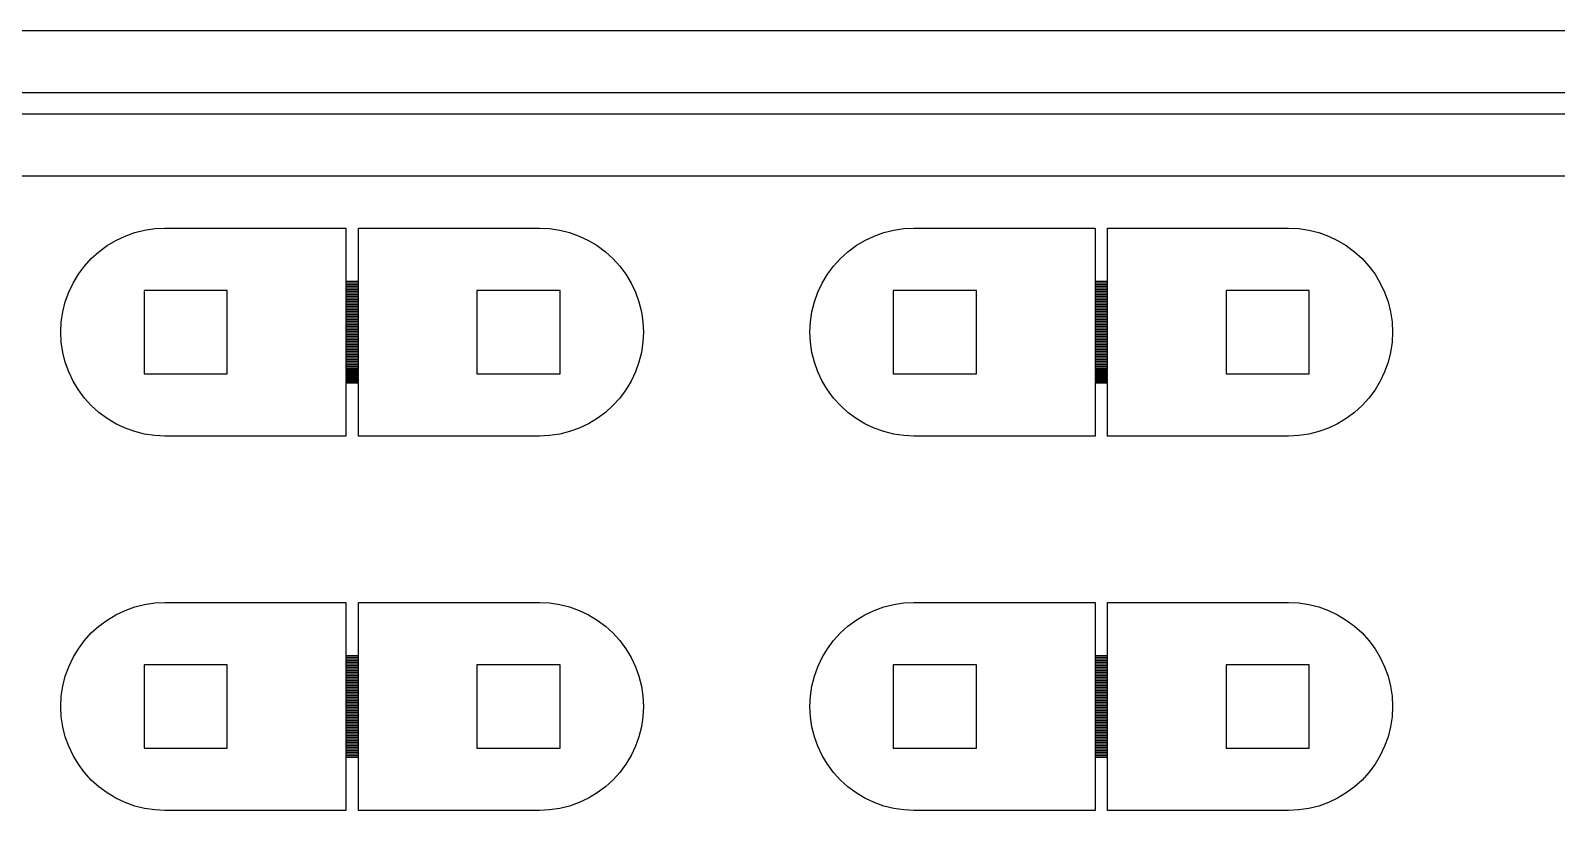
# Model space of a CAD drawing. Extents: x -17 to 130, y -40 to 112.
# Drawn here: x 19.27 to 55.94, y 56 to 74.75 of the extents above; entities that cross this region are included whole.
import ezdxf

# ---------------------------------------------------------------- set-up
doc = ezdxf.new("R2010")
doc.units = 0

msp = doc.modelspace()

# ---------------------------------------------------------------- linework, layer by layer
for p, q in [((-2.75, 74.75), (110.75, 74.75)), ((109.25, 73.25), (-1.25, 73.25)), ((-0.75, 72.75), (108.75, 72.75)), ((107.25, 71.25), (0.75, 71.25)), ((21.1111, 69.5787), (21.3215, 69.7048)), ((21.3215, 69.7048), (21.5433, 69.8097)), ((21.5433, 69.8097), (21.7743, 69.8923)), ((21.7743, 69.8923), (22.0123, 69.952)), ((22.0123, 69.952), (22.255, 69.988)), ((22.255, 69.988), (22.5, 70)), ((22.5, 70), (26.85, 70)), ((26.85, 70), (26.85, 68.725)), ((27.15, 68.725), (27.15, 70)), ((27.15, 70), (31.5, 70)), ((31.5, 70), (31.745, 69.988)), ((31.745, 69.988), (31.9877, 69.952)), ((31.9877, 69.952), (32.2257, 69.8923)), ((32.2257, 69.8923), (32.4567, 69.8097)), ((32.4567, 69.8097), (32.6785, 69.7048)), ((32.6785, 69.7048), (32.8889, 69.5787)), ((39.1111, 69.5787), (39.3215, 69.7048)), ((39.3215, 69.7048), (39.5433, 69.8097)), ((39.5433, 69.8097), (39.7743, 69.8923)), ((39.7743, 69.8923), (40.0123, 69.952)), ((40.0123, 69.952), (40.255, 69.988)), ((40.255, 69.988), (40.5, 70)), ((40.5, 70), (44.85, 70)), ((44.85, 70), (44.85, 68.725)), ((45.15, 68.725), (45.15, 70)), ((45.15, 70), (49.5, 70)), ((49.5, 70), (49.745, 69.988)), ((49.745, 69.988), (49.9877, 69.952)), ((49.9877, 69.952), (50.2257, 69.8923)), ((50.2257, 69.8923), (50.4567, 69.8097)), ((50.4567, 69.8097), (50.6785, 69.7048)), ((50.6785, 69.7048), (50.8889, 69.5787)), ((20.7322, 69.2678), (20.914, 69.4325)), ((20.914, 69.4325), (21.1111, 69.5787)), ((32.8889, 69.5787), (33.086, 69.4325)), ((33.086, 69.4325), (33.2678, 69.2678)), ((38.7322, 69.2678), (38.914, 69.4325)), ((38.914, 69.4325), (39.1111, 69.5787)), ((50.8889, 69.5787), (51.086, 69.4325)), ((51.086, 69.4325), (51.2678, 69.2678)), ((20.4213, 68.8889), (20.5675, 69.086)), ((20.5675, 69.086), (20.7322, 69.2678)), ((33.2678, 69.2678), (33.4325, 69.086)), ((33.4325, 69.086), (33.5787, 68.8889)), ((38.4213, 68.8889), (38.5675, 69.086)), ((38.5675, 69.086), (38.7322, 69.2678)), ((51.2678, 69.2678), (51.4325, 69.086)), ((51.4325, 69.086), (51.5787, 68.8889)), ((20.1903, 68.4567), (20.2952, 68.6785)), ((20.2952, 68.6785), (20.4213, 68.8889)), ((26.85, 68.725), (27.15, 68.725)), ((27.15, 68.715), (26.85, 68.715)), ((26.85, 68.715), (26.85, 68.685)), ((26.85, 68.685), (27.15, 68.685)), ((27.15, 68.675), (26.85, 68.675)), ((26.85, 68.675), (26.85, 68.645)), ((26.85, 68.645), (27.15, 68.645)), ((27.15, 68.635), (26.85, 68.635)), ((26.85, 68.635), (26.85, 68.605)), ((26.85, 68.605), (27.15, 68.605)), ((27.15, 68.595), (26.85, 68.595)), ((26.85, 68.595), (26.85, 68.565)), ((27.15, 68.685), (27.15, 68.715)), ((27.15, 68.645), (27.15, 68.675)), ((27.15, 68.605), (27.15, 68.635)), ((27.15, 68.565), (27.15, 68.595)), ((33.5787, 68.8889), (33.7048, 68.6785)), ((33.7048, 68.6785), (33.8097, 68.4567)), ((38.1903, 68.4567), (38.2952, 68.6785)), ((38.2952, 68.6785), (38.4213, 68.8889)), ((44.85, 68.725), (45.15, 68.725)), ((45.15, 68.715), (44.85, 68.715)), ((44.85, 68.715), (44.85, 68.685)), ((44.85, 68.685), (45.15, 68.685)), ((45.15, 68.675), (44.85, 68.675)), ((44.85, 68.675), (44.85, 68.645)), ((44.85, 68.645), (45.15, 68.645)), ((45.15, 68.635), (44.85, 68.635)), ((44.85, 68.635), (44.85, 68.605)), ((44.85, 68.605), (45.15, 68.605)), ((45.15, 68.595), (44.85, 68.595)), ((44.85, 68.595), (44.85, 68.565)), ((45.15, 68.685), (45.15, 68.715)), ((45.15, 68.645), (45.15, 68.675)), ((45.15, 68.605), (45.15, 68.635)), ((45.15, 68.565), (45.15, 68.595)), ((51.5787, 68.8889), (51.7048, 68.6785)), ((51.7048, 68.6785), (51.8097, 68.4567)), ((20.048, 67.9877), (20.1077, 68.2257)), ((20.1077, 68.2257), (20.1903, 68.4567)), ((24, 68.5), (22, 68.5)), ((22, 68.5), (22, 66.5)), ((24, 66.5), (24, 68.5)), ((26.85, 68.565), (27.15, 68.565)), ((27.15, 68.555), (26.85, 68.555)), ((26.85, 68.555), (26.85, 68.525)), ((26.85, 68.525), (27.15, 68.525)), ((27.15, 68.515), (26.85, 68.515)), ((26.85, 68.515), (26.85, 68.485)), ((26.85, 68.485), (27.15, 68.485)), ((27.15, 68.475), (26.85, 68.475)), ((26.85, 68.475), (26.85, 68.445)), ((26.85, 68.445), (27.15, 68.445)), ((27.15, 68.435), (26.85, 68.435)), ((26.85, 68.435), (26.85, 68.405)), ((26.85, 68.405), (27.15, 68.405)), ((27.15, 68.395), (26.85, 68.395)), ((26.85, 68.395), (26.85, 68.365)), ((26.85, 68.365), (27.15, 68.365)), ((27.15, 68.355), (26.85, 68.355)), ((26.85, 68.355), (26.85, 68.325)), ((26.85, 68.325), (27.15, 68.325)), ((27.15, 68.315), (26.85, 68.315)), ((26.85, 68.315), (26.85, 68.285)), ((26.85, 68.285), (27.15, 68.285)), ((27.15, 68.275), (26.85, 68.275)), ((26.85, 68.275), (26.85, 68.245)), ((26.85, 68.245), (27.15, 68.245)), ((27.15, 68.235), (26.85, 68.235)), ((26.85, 68.235), (26.85, 68.205)), ((26.85, 68.205), (27.15, 68.205)), ((27.15, 68.525), (27.15, 68.555)), ((27.15, 68.485), (27.15, 68.515)), ((27.15, 68.445), (27.15, 68.475)), ((27.15, 68.405), (27.15, 68.435)), ((27.15, 68.365), (27.15, 68.395)), ((27.15, 68.325), (27.15, 68.355)), ((27.15, 68.285), (27.15, 68.315)), ((27.15, 68.245), (27.15, 68.275)), ((27.15, 68.205), (27.15, 68.235)), ((32, 68.5), (30, 68.5)), ((30, 68.5), (30, 66.5)), ((32, 66.5), (32, 68.5)), ((33.8097, 68.4567), (33.8923, 68.2257)), ((33.8923, 68.2257), (33.952, 67.9877)), ((38.048, 67.9877), (38.1077, 68.2257)), ((38.1077, 68.2257), (38.1903, 68.4567)), ((42, 68.5), (40, 68.5)), ((40, 68.5), (40, 66.5)), ((42, 66.5), (42, 68.5)), ((44.85, 68.565), (45.15, 68.565)), ((45.15, 68.555), (44.85, 68.555)), ((44.85, 68.555), (44.85, 68.525)), ((44.85, 68.525), (45.15, 68.525)), ((45.15, 68.515), (44.85, 68.515)), ((44.85, 68.515), (44.85, 68.485)), ((44.85, 68.485), (45.15, 68.485)), ((45.15, 68.475), (44.85, 68.475)), ((44.85, 68.475), (44.85, 68.445)), ((44.85, 68.445), (45.15, 68.445)), ((45.15, 68.435), (44.85, 68.435)), ((44.85, 68.435), (44.85, 68.405)), ((44.85, 68.405), (45.15, 68.405)), ((45.15, 68.395), (44.85, 68.395)), ((44.85, 68.395), (44.85, 68.365)), ((44.85, 68.365), (45.15, 68.365)), ((45.15, 68.355), (44.85, 68.355)), ((44.85, 68.355), (44.85, 68.325)), ((44.85, 68.325), (45.15, 68.325)), ((45.15, 68.315), (44.85, 68.315)), ((44.85, 68.315), (44.85, 68.285)), ((44.85, 68.285), (45.15, 68.285)), ((45.15, 68.275), (44.85, 68.275)), ((44.85, 68.275), (44.85, 68.245)), ((44.85, 68.245), (45.15, 68.245)), ((45.15, 68.235), (44.85, 68.235)), ((44.85, 68.235), (44.85, 68.205)), ((44.85, 68.205), (45.15, 68.205)), ((45.15, 68.525), (45.15, 68.555)), ((45.15, 68.485), (45.15, 68.515)), ((45.15, 68.445), (45.15, 68.475)), ((45.15, 68.405), (45.15, 68.435)), ((45.15, 68.365), (45.15, 68.395)), ((45.15, 68.325), (45.15, 68.355)), ((45.15, 68.285), (45.15, 68.315)), ((45.15, 68.245), (45.15, 68.275)), ((45.15, 68.205), (45.15, 68.235)), ((50, 68.5), (48, 68.5)), ((48, 68.5), (48, 66.5)), ((50, 66.5), (50, 68.5)), ((51.8097, 68.4567), (51.8923, 68.2257)), ((51.8923, 68.2257), (51.952, 67.9877)), ((20.012, 67.745), (20.048, 67.9877)), ((27.15, 68.195), (26.85, 68.195)), ((26.85, 68.195), (26.85, 68.165)), ((26.85, 68.165), (27.15, 68.165)), ((27.15, 68.155), (26.85, 68.155)), ((26.85, 68.155), (26.85, 68.125)), ((26.85, 68.125), (27.15, 68.125)), ((27.15, 68.115), (26.85, 68.115)), ((26.85, 68.115), (26.85, 68.085)), ((26.85, 68.085), (27.15, 68.085)), ((27.15, 68.075), (26.85, 68.075)), ((26.85, 68.075), (26.85, 68.045)), ((26.85, 68.045), (27.15, 68.045)), ((27.15, 68.035), (26.85, 68.035)), ((26.85, 68.035), (26.85, 68.005)), ((26.85, 68.005), (27.15, 68.005)), ((27.15, 67.995), (26.85, 67.995)), ((26.85, 67.995), (26.85, 67.965)), ((26.85, 67.965), (27.15, 67.965)), ((27.15, 67.955), (26.85, 67.955)), ((26.85, 67.955), (26.85, 67.925)), ((26.85, 67.925), (27.15, 67.925)), ((27.15, 67.915), (26.85, 67.915)), ((26.85, 67.915), (26.85, 67.885)), ((26.85, 67.885), (27.15, 67.885)), ((27.15, 67.875), (26.85, 67.875)), ((26.85, 67.875), (26.85, 67.845)), ((26.85, 67.845), (27.15, 67.845)), ((27.15, 67.835), (26.85, 67.835)), ((26.85, 67.835), (26.85, 67.805)), ((27.15, 68.165), (27.15, 68.195)), ((27.15, 68.125), (27.15, 68.155)), ((27.15, 68.085), (27.15, 68.115)), ((27.15, 68.045), (27.15, 68.075)), ((27.15, 68.005), (27.15, 68.035)), ((27.15, 67.965), (27.15, 67.995)), ((27.15, 67.925), (27.15, 67.955)), ((27.15, 67.885), (27.15, 67.915)), ((27.15, 67.845), (27.15, 67.875)), ((27.15, 67.805), (27.15, 67.835)), ((33.952, 67.9877), (33.988, 67.745)), ((38.012, 67.745), (38.048, 67.9877)), ((45.15, 68.195), (44.85, 68.195)), ((44.85, 68.195), (44.85, 68.165)), ((44.85, 68.165), (45.15, 68.165)), ((45.15, 68.155), (44.85, 68.155)), ((44.85, 68.155), (44.85, 68.125)), ((44.85, 68.125), (45.15, 68.125)), ((45.15, 68.115), (44.85, 68.115)), ((44.85, 68.115), (44.85, 68.085)), ((44.85, 68.085), (45.15, 68.085)), ((45.15, 68.075), (44.85, 68.075)), ((44.85, 68.075), (44.85, 68.045)), ((44.85, 68.045), (45.15, 68.045)), ((45.15, 68.035), (44.85, 68.035)), ((44.85, 68.035), (44.85, 68.005)), ((44.85, 68.005), (45.15, 68.005)), ((45.15, 67.995), (44.85, 67.995)), ((44.85, 67.995), (44.85, 67.965)), ((44.85, 67.965), (45.15, 67.965)), ((45.15, 67.955), (44.85, 67.955)), ((44.85, 67.955), (44.85, 67.925)), ((44.85, 67.925), (45.15, 67.925)), ((45.15, 67.915), (44.85, 67.915)), ((44.85, 67.915), (44.85, 67.885)), ((44.85, 67.885), (45.15, 67.885)), ((45.15, 67.875), (44.85, 67.875)), ((44.85, 67.875), (44.85, 67.845)), ((44.85, 67.845), (45.15, 67.845)), ((45.15, 67.835), (44.85, 67.835)), ((44.85, 67.835), (44.85, 67.805)), ((45.15, 68.165), (45.15, 68.195)), ((45.15, 68.125), (45.15, 68.155)), ((45.15, 68.085), (45.15, 68.115)), ((45.15, 68.045), (45.15, 68.075)), ((45.15, 68.005), (45.15, 68.035)), ((45.15, 67.965), (45.15, 67.995)), ((45.15, 67.925), (45.15, 67.955)), ((45.15, 67.885), (45.15, 67.915)), ((45.15, 67.845), (45.15, 67.875)), ((45.15, 67.805), (45.15, 67.835)), ((51.952, 67.9877), (51.988, 67.745)), ((20, 67.5), (20.012, 67.745)), ((20.012, 67.255), (20, 67.5)), ((26.85, 67.805), (27.15, 67.805)), ((27.15, 67.795), (26.85, 67.795)), ((26.85, 67.795), (26.85, 67.765)), ((26.85, 67.765), (27.15, 67.765)), ((27.15, 67.755), (26.85, 67.755)), ((26.85, 67.755), (26.85, 67.725)), ((26.85, 67.725), (27.15, 67.725)), ((27.15, 67.715), (26.85, 67.715)), ((26.85, 67.715), (26.85, 67.685)), ((26.85, 67.685), (27.15, 67.685)), ((27.15, 67.675), (26.85, 67.675)), ((26.85, 67.675), (26.85, 67.645)), ((26.85, 67.645), (27.15, 67.645)), ((27.15, 67.635), (26.85, 67.635)), ((26.85, 67.635), (26.85, 67.605)), ((26.85, 67.605), (27.15, 67.605)), ((27.15, 67.595), (26.85, 67.595)), ((26.85, 67.595), (26.85, 67.565)), ((26.85, 67.565), (27.15, 67.565)), ((27.15, 67.555), (26.85, 67.555)), ((26.85, 67.555), (26.85, 67.525)), ((26.85, 67.525), (27.15, 67.525)), ((27.15, 67.515), (26.85, 67.515)), ((26.85, 67.515), (26.85, 67.485)), ((26.85, 67.485), (27.15, 67.485)), ((27.15, 67.475), (26.85, 67.475)), ((26.85, 67.475), (26.85, 67.445)), ((27.15, 67.765), (27.15, 67.795)), ((27.15, 67.725), (27.15, 67.755)), ((27.15, 67.685), (27.15, 67.715)), ((27.15, 67.645), (27.15, 67.675)), ((27.15, 67.605), (27.15, 67.635)), ((27.15, 67.565), (27.15, 67.595)), ((27.15, 67.525), (27.15, 67.555)), ((27.15, 67.485), (27.15, 67.515)), ((27.15, 67.445), (27.15, 67.475)), ((33.988, 67.745), (34, 67.5)), ((34, 67.5), (33.988, 67.255)), ((38, 67.5), (38.012, 67.745)), ((38.012, 67.255), (38, 67.5)), ((44.85, 67.805), (45.15, 67.805)), ((45.15, 67.795), (44.85, 67.795)), ((44.85, 67.795), (44.85, 67.765)), ((44.85, 67.765), (45.15, 67.765)), ((45.15, 67.755), (44.85, 67.755)), ((44.85, 67.755), (44.85, 67.725)), ((44.85, 67.725), (45.15, 67.725)), ((45.15, 67.715), (44.85, 67.715)), ((44.85, 67.715), (44.85, 67.685)), ((44.85, 67.685), (45.15, 67.685)), ((45.15, 67.675), (44.85, 67.675)), ((44.85, 67.675), (44.85, 67.645)), ((44.85, 67.645), (45.15, 67.645)), ((45.15, 67.635), (44.85, 67.635)), ((44.85, 67.635), (44.85, 67.605)), ((44.85, 67.605), (45.15, 67.605)), ((45.15, 67.595), (44.85, 67.595)), ((44.85, 67.595), (44.85, 67.565)), ((44.85, 67.565), (45.15, 67.565)), ((45.15, 67.555), (44.85, 67.555)), ((44.85, 67.555), (44.85, 67.525)), ((44.85, 67.525), (45.15, 67.525)), ((45.15, 67.515), (44.85, 67.515)), ((44.85, 67.515), (44.85, 67.485)), ((44.85, 67.485), (45.15, 67.485)), ((45.15, 67.475), (44.85, 67.475)), ((44.85, 67.475), (44.85, 67.445)), ((45.15, 67.765), (45.15, 67.795)), ((45.15, 67.725), (45.15, 67.755)), ((45.15, 67.685), (45.15, 67.715)), ((45.15, 67.645), (45.15, 67.675)), ((45.15, 67.605), (45.15, 67.635)), ((45.15, 67.565), (45.15, 67.595)), ((45.15, 67.525), (45.15, 67.555)), ((45.15, 67.485), (45.15, 67.515)), ((45.15, 67.445), (45.15, 67.475)), ((51.988, 67.745), (52, 67.5)), ((52, 67.5), (51.988, 67.255)), ((20.048, 67.0123), (20.012, 67.255)), ((26.85, 67.445), (27.15, 67.445)), ((27.15, 67.435), (26.85, 67.435)), ((26.85, 67.435), (26.85, 67.405)), ((26.85, 67.405), (27.15, 67.405)), ((27.15, 67.395), (26.85, 67.395)), ((26.85, 67.395), (26.85, 67.365)), ((26.85, 67.365), (27.15, 67.365)), ((27.15, 67.355), (26.85, 67.355)), ((26.85, 67.355), (26.85, 67.325)), ((26.85, 67.325), (27.15, 67.325)), ((27.15, 67.315), (26.85, 67.315)), ((26.85, 67.315), (26.85, 67.285)), ((26.85, 67.285), (27.15, 67.285)), ((27.15, 67.275), (26.85, 67.275)), ((26.85, 67.275), (26.85, 67.245)), ((26.85, 67.245), (27.15, 67.245)), ((27.15, 67.235), (26.85, 67.235)), ((26.85, 67.235), (26.85, 67.205)), ((26.85, 67.205), (27.15, 67.205)), ((27.15, 67.195), (26.85, 67.195)), ((26.85, 67.195), (26.85, 67.165)), ((26.85, 67.165), (27.15, 67.165)), ((27.15, 67.155), (26.85, 67.155)), ((26.85, 67.155), (26.85, 67.125)), ((26.85, 67.125), (27.15, 67.125)), ((27.15, 67.115), (26.85, 67.115)), ((26.85, 67.115), (26.85, 67.085)), ((27.15, 67.405), (27.15, 67.435)), ((27.15, 67.365), (27.15, 67.395)), ((27.15, 67.325), (27.15, 67.355)), ((27.15, 67.285), (27.15, 67.315)), ((27.15, 67.245), (27.15, 67.275)), ((27.15, 67.205), (27.15, 67.235)), ((27.15, 67.165), (27.15, 67.195)), ((27.15, 67.125), (27.15, 67.155)), ((27.15, 67.085), (27.15, 67.115)), ((33.988, 67.255), (33.952, 67.0123)), ((38.048, 67.0123), (38.012, 67.255)), ((44.85, 67.445), (45.15, 67.445)), ((45.15, 67.435), (44.85, 67.435)), ((44.85, 67.435), (44.85, 67.405)), ((44.85, 67.405), (45.15, 67.405)), ((45.15, 67.395), (44.85, 67.395)), ((44.85, 67.395), (44.85, 67.365)), ((44.85, 67.365), (45.15, 67.365)), ((45.15, 67.355), (44.85, 67.355)), ((44.85, 67.355), (44.85, 67.325)), ((44.85, 67.325), (45.15, 67.325)), ((45.15, 67.315), (44.85, 67.315)), ((44.85, 67.315), (44.85, 67.285)), ((44.85, 67.285), (45.15, 67.285)), ((45.15, 67.275), (44.85, 67.275)), ((44.85, 67.275), (44.85, 67.245)), ((44.85, 67.245), (45.15, 67.245)), ((45.15, 67.235), (44.85, 67.235)), ((44.85, 67.235), (44.85, 67.205)), ((44.85, 67.205), (45.15, 67.205)), ((45.15, 67.195), (44.85, 67.195)), ((44.85, 67.195), (44.85, 67.165)), ((44.85, 67.165), (45.15, 67.165)), ((45.15, 67.155), (44.85, 67.155)), ((44.85, 67.155), (44.85, 67.125)), ((44.85, 67.125), (45.15, 67.125)), ((45.15, 67.115), (44.85, 67.115)), ((44.85, 67.115), (44.85, 67.085)), ((45.15, 67.405), (45.15, 67.435)), ((45.15, 67.365), (45.15, 67.395)), ((45.15, 67.325), (45.15, 67.355)), ((45.15, 67.285), (45.15, 67.315)), ((45.15, 67.245), (45.15, 67.275)), ((45.15, 67.205), (45.15, 67.235)), ((45.15, 67.165), (45.15, 67.195)), ((45.15, 67.125), (45.15, 67.155)), ((45.15, 67.085), (45.15, 67.115)), ((51.988, 67.255), (51.952, 67.0123)), ((20.1077, 66.7743), (20.048, 67.0123)), ((20.1903, 66.5433), (20.1077, 66.7743)), ((26.85, 67.085), (27.15, 67.085)), ((27.15, 67.075), (26.85, 67.075)), ((26.85, 67.075), (26.85, 67.045)), ((26.85, 67.045), (27.15, 67.045)), ((27.15, 67.035), (26.85, 67.035)), ((26.85, 67.035), (26.85, 67.005)), ((26.85, 67.005), (27.15, 67.005)), ((27.15, 66.995), (26.85, 66.995)), ((26.85, 66.995), (26.85, 66.965)), ((26.85, 66.965), (27.15, 66.965)), ((27.15, 66.955), (26.85, 66.955)), ((26.85, 66.955), (26.85, 66.925)), ((26.85, 66.925), (27.15, 66.925)), ((27.15, 66.915), (26.85, 66.915)), ((26.85, 66.915), (26.85, 66.885)), ((26.85, 66.885), (27.15, 66.885)), ((27.15, 66.875), (26.85, 66.875)), ((26.85, 66.875), (26.85, 66.845)), ((26.85, 66.845), (27.15, 66.845)), ((27.15, 66.835), (26.85, 66.835)), ((26.85, 66.835), (26.85, 66.805)), ((26.85, 66.805), (27.15, 66.805)), ((27.15, 66.795), (26.85, 66.795)), ((26.85, 66.795), (26.85, 66.765)), ((26.85, 66.765), (27.15, 66.765)), ((27.15, 66.755), (26.85, 66.755)), ((26.85, 66.755), (26.85, 66.725)), ((27.15, 67.045), (27.15, 67.075)), ((27.15, 67.005), (27.15, 67.035)), ((27.15, 66.965), (27.15, 66.995)), ((27.15, 66.925), (27.15, 66.955)), ((27.15, 66.885), (27.15, 66.915)), ((27.15, 66.845), (27.15, 66.875)), ((27.15, 66.805), (27.15, 66.835)), ((27.15, 66.765), (27.15, 66.795)), ((27.15, 66.725), (27.15, 66.755)), ((33.8923, 66.7743), (33.8097, 66.5433)), ((33.952, 67.0123), (33.8923, 66.7743)), ((38.1077, 66.7743), (38.048, 67.0123)), ((38.1903, 66.5433), (38.1077, 66.7743)), ((44.85, 67.085), (45.15, 67.085)), ((45.15, 67.075), (44.85, 67.075)), ((44.85, 67.075), (44.85, 67.045)), ((44.85, 67.045), (45.15, 67.045)), ((45.15, 67.035), (44.85, 67.035)), ((44.85, 67.035), (44.85, 67.005)), ((44.85, 67.005), (45.15, 67.005)), ((45.15, 66.995), (44.85, 66.995)), ((44.85, 66.995), (44.85, 66.965)), ((44.85, 66.965), (45.15, 66.965)), ((45.15, 66.955), (44.85, 66.955)), ((44.85, 66.955), (44.85, 66.925)), ((44.85, 66.925), (45.15, 66.925)), ((45.15, 66.915), (44.85, 66.915)), ((44.85, 66.915), (44.85, 66.885)), ((44.85, 66.885), (45.15, 66.885)), ((45.15, 66.875), (44.85, 66.875)), ((44.85, 66.875), (44.85, 66.845)), ((44.85, 66.845), (45.15, 66.845)), ((45.15, 66.835), (44.85, 66.835)), ((44.85, 66.835), (44.85, 66.805)), ((44.85, 66.805), (45.15, 66.805)), ((45.15, 66.795), (44.85, 66.795)), ((44.85, 66.795), (44.85, 66.765)), ((44.85, 66.765), (45.15, 66.765)), ((45.15, 66.755), (44.85, 66.755)), ((44.85, 66.755), (44.85, 66.725)), ((45.15, 67.045), (45.15, 67.075)), ((45.15, 67.005), (45.15, 67.035)), ((45.15, 66.965), (45.15, 66.995)), ((45.15, 66.925), (45.15, 66.955)), ((45.15, 66.885), (45.15, 66.915)), ((45.15, 66.845), (45.15, 66.875)), ((45.15, 66.805), (45.15, 66.835)), ((45.15, 66.765), (45.15, 66.795)), ((45.15, 66.725), (45.15, 66.755)), ((51.8923, 66.7743), (51.8097, 66.5433)), ((51.952, 67.0123), (51.8923, 66.7743)), ((20.2952, 66.3215), (20.1903, 66.5433)), ((22, 66.5), (24, 66.5)), ((26.85, 66.725), (27.15, 66.725)), ((27.15, 66.715), (26.85, 66.715)), ((26.85, 66.715), (26.85, 66.685)), ((26.85, 66.685), (27.15, 66.685)), ((27.15, 66.675), (26.85, 66.675)), ((26.85, 66.675), (26.85, 66.645)), ((26.85, 66.645), (27.15, 66.645)), ((27.15, 66.635), (26.85, 66.635)), ((26.85, 66.635), (26.85, 66.605)), ((26.85, 66.605), (27.15, 66.605)), ((27.15, 66.595), (26.85, 66.595)), ((26.85, 66.595), (26.85, 66.565)), ((26.85, 66.565), (27.15, 66.565)), ((27.15, 66.555), (26.85, 66.555)), ((26.85, 66.555), (26.85, 66.525)), ((26.85, 66.525), (27.15, 66.525)), ((27.15, 66.515), (26.85, 66.515)), ((26.85, 66.515), (26.85, 66.485)), ((26.85, 66.485), (27.15, 66.485)), ((27.15, 66.475), (26.85, 66.475)), ((26.85, 66.475), (26.85, 66.445)), ((26.85, 66.445), (27.15, 66.445)), ((27.15, 66.435), (26.85, 66.435)), ((26.85, 66.435), (26.85, 66.405)), ((26.85, 66.405), (27.15, 66.405)), ((27.15, 66.395), (26.85, 66.395)), ((26.85, 66.395), (26.85, 66.365)), ((27.15, 66.685), (27.15, 66.715)), ((27.15, 66.645), (27.15, 66.675)), ((27.15, 66.605), (27.15, 66.635)), ((27.15, 66.565), (27.15, 66.595)), ((27.15, 66.525), (27.15, 66.555)), ((27.15, 66.485), (27.15, 66.515)), ((27.15, 66.445), (27.15, 66.475)), ((27.15, 66.405), (27.15, 66.435)), ((27.15, 66.365), (27.15, 66.395)), ((30, 66.5), (32, 66.5)), ((33.8097, 66.5433), (33.7048, 66.3215)), ((38.2952, 66.3215), (38.1903, 66.5433)), ((40, 66.5), (42, 66.5)), ((44.85, 66.725), (45.15, 66.725)), ((45.15, 66.715), (44.85, 66.715)), ((44.85, 66.715), (44.85, 66.685)), ((44.85, 66.685), (45.15, 66.685)), ((45.15, 66.675), (44.85, 66.675)), ((44.85, 66.675), (44.85, 66.645)), ((44.85, 66.645), (45.15, 66.645)), ((45.15, 66.635), (44.85, 66.635)), ((44.85, 66.635), (44.85, 66.605)), ((44.85, 66.605), (45.15, 66.605)), ((45.15, 66.595), (44.85, 66.595)), ((44.85, 66.595), (44.85, 66.565)), ((44.85, 66.565), (45.15, 66.565)), ((45.15, 66.555), (44.85, 66.555)), ((44.85, 66.555), (44.85, 66.525)), ((44.85, 66.525), (45.15, 66.525)), ((45.15, 66.515), (44.85, 66.515)), ((44.85, 66.515), (44.85, 66.485)), ((44.85, 66.485), (45.15, 66.485)), ((45.15, 66.475), (44.85, 66.475)), ((44.85, 66.475), (44.85, 66.445)), ((44.85, 66.445), (45.15, 66.445)), ((45.15, 66.435), (44.85, 66.435)), ((44.85, 66.435), (44.85, 66.405)), ((44.85, 66.405), (45.15, 66.405)), ((45.15, 66.395), (44.85, 66.395)), ((44.85, 66.395), (44.85, 66.365)), ((45.15, 66.685), (45.15, 66.715)), ((45.15, 66.645), (45.15, 66.675)), ((45.15, 66.605), (45.15, 66.635)), ((45.15, 66.565), (45.15, 66.595)), ((45.15, 66.525), (45.15, 66.555)), ((45.15, 66.485), (45.15, 66.515)), ((45.15, 66.445), (45.15, 66.475)), ((45.15, 66.405), (45.15, 66.435)), ((45.15, 66.365), (45.15, 66.395)), ((48, 66.5), (50, 66.5)), ((51.8097, 66.5433), (51.7048, 66.3215)), ((20.4213, 66.1111), (20.2952, 66.3215)), ((20.5675, 65.914), (20.4213, 66.1111)), ((26.85, 66.365), (27.15, 66.365)), ((27.15, 66.355), (26.85, 66.355)), ((26.85, 66.355), (26.85, 66.325)), ((26.85, 66.325), (27.15, 66.325)), ((27.15, 66.315), (26.85, 66.315)), ((26.85, 66.315), (26.85, 66.285)), ((26.85, 66.285), (27.15, 66.285)), ((27.15, 66.275), (26.85, 66.275)), ((26.85, 66.275), (26.85, 65)), ((27.15, 66.325), (27.15, 66.355)), ((27.15, 66.285), (27.15, 66.315)), ((27.15, 65), (27.15, 66.275)), ((33.5787, 66.1111), (33.4325, 65.914)), ((33.7048, 66.3215), (33.5787, 66.1111)), ((38.4213, 66.1111), (38.2952, 66.3215)), ((38.5675, 65.914), (38.4213, 66.1111)), ((44.85, 66.365), (45.15, 66.365)), ((45.15, 66.355), (44.85, 66.355)), ((44.85, 66.355), (44.85, 66.325)), ((44.85, 66.325), (45.15, 66.325)), ((45.15, 66.315), (44.85, 66.315)), ((44.85, 66.315), (44.85, 66.285)), ((44.85, 66.285), (45.15, 66.285)), ((45.15, 66.275), (44.85, 66.275)), ((44.85, 66.275), (44.85, 65)), ((45.15, 66.325), (45.15, 66.355)), ((45.15, 66.285), (45.15, 66.315)), ((45.15, 65), (45.15, 66.275)), ((51.5787, 66.1111), (51.4325, 65.914)), ((51.7048, 66.3215), (51.5787, 66.1111)), ((20.7322, 65.7322), (20.5675, 65.914)), ((20.914, 65.5675), (20.7322, 65.7322)), ((33.2678, 65.7322), (33.086, 65.5675)), ((33.4325, 65.914), (33.2678, 65.7322)), ((38.7322, 65.7322), (38.5675, 65.914)), ((38.914, 65.5675), (38.7322, 65.7322)), ((51.2678, 65.7322), (51.086, 65.5675)), ((51.4325, 65.914), (51.2678, 65.7322)), ((21.1111, 65.4213), (20.914, 65.5675)), ((21.3215, 65.2952), (21.1111, 65.4213)), ((21.5433, 65.1903), (21.3215, 65.2952)), ((32.6785, 65.2952), (32.4567, 65.1903)), ((32.8889, 65.4213), (32.6785, 65.2952)), ((33.086, 65.5675), (32.8889, 65.4213)), ((39.1111, 65.4213), (38.914, 65.5675)), ((39.3215, 65.2952), (39.1111, 65.4213)), ((39.5433, 65.1903), (39.3215, 65.2952)), ((50.6785, 65.2952), (50.4567, 65.1903)), ((50.8889, 65.4213), (50.6785, 65.2952)), ((51.086, 65.5675), (50.8889, 65.4213)), ((21.7743, 65.1077), (21.5433, 65.1903)), ((22.0123, 65.048), (21.7743, 65.1077)), ((22.255, 65.012), (22.0123, 65.048)), ((22.5, 65), (22.255, 65.012)), ((26.85, 65), (22.5, 65)), ((31.5, 65), (27.15, 65)), ((31.745, 65.012), (31.5, 65)), ((31.9877, 65.048), (31.745, 65.012)), ((32.2257, 65.1077), (31.9877, 65.048)), ((32.4567, 65.1903), (32.2257, 65.1077)), ((39.7743, 65.1077), (39.5433, 65.1903)), ((40.0123, 65.048), (39.7743, 65.1077)), ((40.255, 65.012), (40.0123, 65.048)), ((40.5, 65), (40.255, 65.012)), ((44.85, 65), (40.5, 65)), ((49.5, 65), (45.15, 65)), ((49.745, 65.012), (49.5, 65)), ((49.9877, 65.048), (49.745, 65.012)), ((50.2257, 65.1077), (49.9877, 65.048)), ((50.4567, 65.1903), (50.2257, 65.1077)), ((21.5433, 60.8097), (21.7743, 60.8923)), ((21.7743, 60.8923), (22.0123, 60.952)), ((22.0123, 60.952), (22.255, 60.988)), ((22.255, 60.988), (22.5, 61)), ((22.5, 61), (26.85, 61)), ((26.85, 61), (26.85, 59.725)), ((27.15, 59.725), (27.15, 61)), ((27.15, 61), (31.5, 61)), ((31.5, 61), (31.745, 60.988)), ((31.745, 60.988), (31.9877, 60.952)), ((31.9877, 60.952), (32.2257, 60.8923)), ((32.2257, 60.8923), (32.4567, 60.8097)), ((39.5433, 60.8097), (39.7743, 60.8923)), ((39.7743, 60.8923), (40.0123, 60.952)), ((40.0123, 60.952), (40.255, 60.988)), ((40.255, 60.988), (40.5, 61)), ((40.5, 61), (44.85, 61)), ((44.85, 61), (44.85, 59.725)), ((45.15, 59.725), (45.15, 61)), ((45.15, 61), (49.5, 61)), ((49.5, 61), (49.745, 60.988)), ((49.745, 60.988), (49.9877, 60.952)), ((49.9877, 60.952), (50.2257, 60.8923)), ((50.2257, 60.8923), (50.4567, 60.8097)), ((20.914, 60.4325), (21.1111, 60.5787)), ((21.1111, 60.5787), (21.3215, 60.7048)), ((21.3215, 60.7048), (21.5433, 60.8097)), ((32.4567, 60.8097), (32.6785, 60.7048)), ((32.6785, 60.7048), (32.8889, 60.5787)), ((32.8889, 60.5787), (33.086, 60.4325)), ((38.914, 60.4325), (39.1111, 60.5787)), ((39.1111, 60.5787), (39.3215, 60.7048)), ((39.3215, 60.7048), (39.5433, 60.8097)), ((50.4567, 60.8097), (50.6785, 60.7048)), ((50.6785, 60.7048), (50.8889, 60.5787)), ((50.8889, 60.5787), (51.086, 60.4325)), ((20.5675, 60.086), (20.7322, 60.2678)), ((20.7322, 60.2678), (20.914, 60.4325)), ((33.086, 60.4325), (33.2678, 60.2678)), ((33.2678, 60.2678), (33.4325, 60.086)), ((38.5675, 60.086), (38.7322, 60.2678)), ((38.7322, 60.2678), (38.914, 60.4325)), ((51.086, 60.4325), (51.2678, 60.2678)), ((51.2678, 60.2678), (51.4325, 60.086)), ((20.2952, 59.6785), (20.4213, 59.8889)), ((20.4213, 59.8889), (20.5675, 60.086)), ((33.4325, 60.086), (33.5787, 59.8889)), ((33.5787, 59.8889), (33.7048, 59.6785)), ((38.2952, 59.6785), (38.4213, 59.8889)), ((38.4213, 59.8889), (38.5675, 60.086)), ((51.4325, 60.086), (51.5787, 59.8889)), ((51.5787, 59.8889), (51.7048, 59.6785)), ((20.1077, 59.2257), (20.1903, 59.4567)), ((20.1903, 59.4567), (20.2952, 59.6785)), ((24, 59.5), (22, 59.5)), ((22, 59.5), (22, 57.5)), ((24, 57.5), (24, 59.5)), ((26.85, 59.725), (27.15, 59.725)), ((27.15, 59.715), (26.85, 59.715)), ((26.85, 59.715), (26.85, 59.685)), ((26.85, 59.685), (27.15, 59.685)), ((27.15, 59.675), (26.85, 59.675)), ((26.85, 59.675), (26.85, 59.645)), ((26.85, 59.645), (27.15, 59.645)), ((27.15, 59.635), (26.85, 59.635)), ((26.85, 59.635), (26.85, 59.605)), ((26.85, 59.605), (27.15, 59.605)), ((27.15, 59.595), (26.85, 59.595)), ((26.85, 59.595), (26.85, 59.565)), ((26.85, 59.565), (27.15, 59.565)), ((27.15, 59.555), (26.85, 59.555)), ((26.85, 59.555), (26.85, 59.525)), ((26.85, 59.525), (27.15, 59.525)), ((27.15, 59.515), (26.85, 59.515)), ((26.85, 59.515), (26.85, 59.485)), ((26.85, 59.485), (27.15, 59.485)), ((27.15, 59.475), (26.85, 59.475)), ((26.85, 59.475), (26.85, 59.445)), ((26.85, 59.445), (27.15, 59.445)), ((27.15, 59.435), (26.85, 59.435)), ((26.85, 59.435), (26.85, 59.405)), ((26.85, 59.405), (27.15, 59.405)), ((27.15, 59.685), (27.15, 59.715)), ((27.15, 59.645), (27.15, 59.675)), ((27.15, 59.605), (27.15, 59.635)), ((27.15, 59.565), (27.15, 59.595)), ((27.15, 59.525), (27.15, 59.555)), ((27.15, 59.485), (27.15, 59.515)), ((27.15, 59.445), (27.15, 59.475)), ((27.15, 59.405), (27.15, 59.435)), ((32, 59.5), (30, 59.5)), ((30, 59.5), (30, 57.5)), ((32, 57.5), (32, 59.5)), ((33.7048, 59.6785), (33.8097, 59.4567)), ((33.8097, 59.4567), (33.8923, 59.2257)), ((38.1077, 59.2257), (38.1903, 59.4567)), ((38.1903, 59.4567), (38.2952, 59.6785)), ((42, 59.5), (40, 59.5)), ((40, 59.5), (40, 57.5)), ((42, 57.5), (42, 59.5)), ((44.85, 59.725), (45.15, 59.725)), ((45.15, 59.715), (44.85, 59.715)), ((44.85, 59.715), (44.85, 59.685)), ((44.85, 59.685), (45.15, 59.685)), ((45.15, 59.675), (44.85, 59.675)), ((44.85, 59.675), (44.85, 59.645)), ((44.85, 59.645), (45.15, 59.645)), ((45.15, 59.635), (44.85, 59.635)), ((44.85, 59.635), (44.85, 59.605)), ((44.85, 59.605), (45.15, 59.605)), ((45.15, 59.595), (44.85, 59.595)), ((44.85, 59.595), (44.85, 59.565)), ((44.85, 59.565), (45.15, 59.565)), ((45.15, 59.555), (44.85, 59.555)), ((44.85, 59.555), (44.85, 59.525)), ((44.85, 59.525), (45.15, 59.525)), ((45.15, 59.515), (44.85, 59.515)), ((44.85, 59.515), (44.85, 59.485)), ((44.85, 59.485), (45.15, 59.485)), ((45.15, 59.475), (44.85, 59.475)), ((44.85, 59.475), (44.85, 59.445)), ((44.85, 59.445), (45.15, 59.445)), ((45.15, 59.435), (44.85, 59.435)), ((44.85, 59.435), (44.85, 59.405)), ((44.85, 59.405), (45.15, 59.405)), ((45.15, 59.685), (45.15, 59.715)), ((45.15, 59.645), (45.15, 59.675)), ((45.15, 59.605), (45.15, 59.635)), ((45.15, 59.565), (45.15, 59.595)), ((45.15, 59.525), (45.15, 59.555)), ((45.15, 59.485), (45.15, 59.515)), ((45.15, 59.445), (45.15, 59.475)), ((45.15, 59.405), (45.15, 59.435)), ((50, 59.5), (48, 59.5)), ((48, 59.5), (48, 57.5)), ((50, 57.5), (50, 59.5)), ((51.7048, 59.6785), (51.8097, 59.4567)), ((51.8097, 59.4567), (51.8923, 59.2257)), ((20.048, 58.9877), (20.1077, 59.2257)), ((27.15, 59.395), (26.85, 59.395)), ((26.85, 59.395), (26.85, 59.365)), ((26.85, 59.365), (27.15, 59.365)), ((27.15, 59.355), (26.85, 59.355)), ((26.85, 59.355), (26.85, 59.325)), ((26.85, 59.325), (27.15, 59.325)), ((27.15, 59.315), (26.85, 59.315)), ((26.85, 59.315), (26.85, 59.285)), ((26.85, 59.285), (27.15, 59.285)), ((27.15, 59.275), (26.85, 59.275)), ((26.85, 59.275), (26.85, 59.245)), ((26.85, 59.245), (27.15, 59.245)), ((27.15, 59.235), (26.85, 59.235)), ((26.85, 59.235), (26.85, 59.205)), ((26.85, 59.205), (27.15, 59.205)), ((27.15, 59.195), (26.85, 59.195)), ((26.85, 59.195), (26.85, 59.165)), ((26.85, 59.165), (27.15, 59.165)), ((27.15, 59.155), (26.85, 59.155)), ((26.85, 59.155), (26.85, 59.125)), ((26.85, 59.125), (27.15, 59.125)), ((27.15, 59.115), (26.85, 59.115)), ((26.85, 59.115), (26.85, 59.085)), ((26.85, 59.085), (27.15, 59.085)), ((27.15, 59.075), (26.85, 59.075)), ((26.85, 59.075), (26.85, 59.045)), ((26.85, 59.045), (27.15, 59.045)), ((27.15, 59.035), (26.85, 59.035)), ((26.85, 59.035), (26.85, 59.005)), ((27.15, 59.365), (27.15, 59.395)), ((27.15, 59.325), (27.15, 59.355)), ((27.15, 59.285), (27.15, 59.315)), ((27.15, 59.245), (27.15, 59.275)), ((27.15, 59.205), (27.15, 59.235)), ((27.15, 59.165), (27.15, 59.195)), ((27.15, 59.125), (27.15, 59.155)), ((27.15, 59.085), (27.15, 59.115)), ((27.15, 59.045), (27.15, 59.075)), ((27.15, 59.005), (27.15, 59.035)), ((33.8923, 59.2257), (33.952, 58.9877)), ((38.048, 58.9877), (38.1077, 59.2257)), ((45.15, 59.395), (44.85, 59.395)), ((44.85, 59.395), (44.85, 59.365)), ((44.85, 59.365), (45.15, 59.365)), ((45.15, 59.355), (44.85, 59.355)), ((44.85, 59.355), (44.85, 59.325)), ((44.85, 59.325), (45.15, 59.325)), ((45.15, 59.315), (44.85, 59.315)), ((44.85, 59.315), (44.85, 59.285)), ((44.85, 59.285), (45.15, 59.285)), ((45.15, 59.275), (44.85, 59.275)), ((44.85, 59.275), (44.85, 59.245)), ((44.85, 59.245), (45.15, 59.245)), ((45.15, 59.235), (44.85, 59.235)), ((44.85, 59.235), (44.85, 59.205)), ((44.85, 59.205), (45.15, 59.205)), ((45.15, 59.195), (44.85, 59.195)), ((44.85, 59.195), (44.85, 59.165)), ((44.85, 59.165), (45.15, 59.165)), ((45.15, 59.155), (44.85, 59.155)), ((44.85, 59.155), (44.85, 59.125)), ((44.85, 59.125), (45.15, 59.125)), ((45.15, 59.115), (44.85, 59.115)), ((44.85, 59.115), (44.85, 59.085)), ((44.85, 59.085), (45.15, 59.085)), ((45.15, 59.075), (44.85, 59.075)), ((44.85, 59.075), (44.85, 59.045)), ((44.85, 59.045), (45.15, 59.045)), ((45.15, 59.035), (44.85, 59.035)), ((44.85, 59.035), (44.85, 59.005)), ((45.15, 59.365), (45.15, 59.395)), ((45.15, 59.325), (45.15, 59.355)), ((45.15, 59.285), (45.15, 59.315)), ((45.15, 59.245), (45.15, 59.275)), ((45.15, 59.205), (45.15, 59.235)), ((45.15, 59.165), (45.15, 59.195)), ((45.15, 59.125), (45.15, 59.155)), ((45.15, 59.085), (45.15, 59.115)), ((45.15, 59.045), (45.15, 59.075)), ((45.15, 59.005), (45.15, 59.035)), ((51.8923, 59.2257), (51.952, 58.9877)), ((20, 58.5), (20.012, 58.745)), ((20.012, 58.745), (20.048, 58.9877)), ((26.85, 59.005), (27.15, 59.005)), ((27.15, 58.995), (26.85, 58.995)), ((26.85, 58.995), (26.85, 58.965)), ((26.85, 58.965), (27.15, 58.965)), ((27.15, 58.955), (26.85, 58.955)), ((26.85, 58.955), (26.85, 58.925)), ((26.85, 58.925), (27.15, 58.925)), ((27.15, 58.915), (26.85, 58.915)), ((26.85, 58.915), (26.85, 58.885)), ((26.85, 58.885), (27.15, 58.885)), ((27.15, 58.875), (26.85, 58.875)), ((26.85, 58.875), (26.85, 58.845)), ((26.85, 58.845), (27.15, 58.845)), ((27.15, 58.835), (26.85, 58.835)), ((26.85, 58.835), (26.85, 58.805)), ((26.85, 58.805), (27.15, 58.805)), ((27.15, 58.795), (26.85, 58.795)), ((26.85, 58.795), (26.85, 58.765)), ((26.85, 58.765), (27.15, 58.765)), ((27.15, 58.755), (26.85, 58.755)), ((26.85, 58.755), (26.85, 58.725)), ((26.85, 58.725), (27.15, 58.725)), ((27.15, 58.715), (26.85, 58.715)), ((26.85, 58.715), (26.85, 58.685)), ((26.85, 58.685), (27.15, 58.685)), ((27.15, 58.675), (26.85, 58.675)), ((26.85, 58.675), (26.85, 58.645)), ((27.15, 58.965), (27.15, 58.995)), ((27.15, 58.925), (27.15, 58.955)), ((27.15, 58.885), (27.15, 58.915)), ((27.15, 58.845), (27.15, 58.875)), ((27.15, 58.805), (27.15, 58.835)), ((27.15, 58.765), (27.15, 58.795)), ((27.15, 58.725), (27.15, 58.755)), ((27.15, 58.685), (27.15, 58.715)), ((27.15, 58.645), (27.15, 58.675)), ((33.952, 58.9877), (33.988, 58.745)), ((33.988, 58.745), (34, 58.5)), ((38, 58.5), (38.012, 58.745)), ((38.012, 58.745), (38.048, 58.9877)), ((44.85, 59.005), (45.15, 59.005)), ((45.15, 58.995), (44.85, 58.995)), ((44.85, 58.995), (44.85, 58.965)), ((44.85, 58.965), (45.15, 58.965)), ((45.15, 58.955), (44.85, 58.955)), ((44.85, 58.955), (44.85, 58.925)), ((44.85, 58.925), (45.15, 58.925)), ((45.15, 58.915), (44.85, 58.915)), ((44.85, 58.915), (44.85, 58.885)), ((44.85, 58.885), (45.15, 58.885)), ((45.15, 58.875), (44.85, 58.875)), ((44.85, 58.875), (44.85, 58.845)), ((44.85, 58.845), (45.15, 58.845)), ((45.15, 58.835), (44.85, 58.835)), ((44.85, 58.835), (44.85, 58.805)), ((44.85, 58.805), (45.15, 58.805)), ((45.15, 58.795), (44.85, 58.795)), ((44.85, 58.795), (44.85, 58.765)), ((44.85, 58.765), (45.15, 58.765)), ((45.15, 58.755), (44.85, 58.755)), ((44.85, 58.755), (44.85, 58.725)), ((44.85, 58.725), (45.15, 58.725)), ((45.15, 58.715), (44.85, 58.715)), ((44.85, 58.715), (44.85, 58.685)), ((44.85, 58.685), (45.15, 58.685)), ((45.15, 58.675), (44.85, 58.675)), ((44.85, 58.675), (44.85, 58.645)), ((45.15, 58.965), (45.15, 58.995)), ((45.15, 58.925), (45.15, 58.955)), ((45.15, 58.885), (45.15, 58.915)), ((45.15, 58.845), (45.15, 58.875)), ((45.15, 58.805), (45.15, 58.835)), ((45.15, 58.765), (45.15, 58.795)), ((45.15, 58.725), (45.15, 58.755)), ((45.15, 58.685), (45.15, 58.715)), ((45.15, 58.645), (45.15, 58.675)), ((51.952, 58.9877), (51.988, 58.745)), ((51.988, 58.745), (52, 58.5)), ((20.012, 58.255), (20, 58.5)), ((26.85, 58.645), (27.15, 58.645)), ((27.15, 58.635), (26.85, 58.635)), ((26.85, 58.635), (26.85, 58.605)), ((26.85, 58.605), (27.15, 58.605)), ((27.15, 58.595), (26.85, 58.595)), ((26.85, 58.595), (26.85, 58.565)), ((26.85, 58.565), (27.15, 58.565)), ((27.15, 58.555), (26.85, 58.555)), ((26.85, 58.555), (26.85, 58.525)), ((26.85, 58.525), (27.15, 58.525)), ((27.15, 58.515), (26.85, 58.515)), ((26.85, 58.515), (26.85, 58.485)), ((26.85, 58.485), (27.15, 58.485)), ((27.15, 58.475), (26.85, 58.475)), ((26.85, 58.475), (26.85, 58.445)), ((26.85, 58.445), (27.15, 58.445)), ((27.15, 58.435), (26.85, 58.435)), ((26.85, 58.435), (26.85, 58.405)), ((26.85, 58.405), (27.15, 58.405)), ((27.15, 58.395), (26.85, 58.395)), ((26.85, 58.395), (26.85, 58.365)), ((26.85, 58.365), (27.15, 58.365)), ((27.15, 58.355), (26.85, 58.355)), ((26.85, 58.355), (26.85, 58.325)), ((26.85, 58.325), (27.15, 58.325)), ((27.15, 58.315), (26.85, 58.315)), ((26.85, 58.315), (26.85, 58.285)), ((27.15, 58.605), (27.15, 58.635)), ((27.15, 58.565), (27.15, 58.595)), ((27.15, 58.525), (27.15, 58.555)), ((27.15, 58.485), (27.15, 58.515)), ((27.15, 58.445), (27.15, 58.475)), ((27.15, 58.405), (27.15, 58.435)), ((27.15, 58.365), (27.15, 58.395)), ((27.15, 58.325), (27.15, 58.355)), ((27.15, 58.285), (27.15, 58.315)), ((34, 58.5), (33.988, 58.255)), ((38.012, 58.255), (38, 58.5)), ((44.85, 58.645), (45.15, 58.645)), ((45.15, 58.635), (44.85, 58.635)), ((44.85, 58.635), (44.85, 58.605)), ((44.85, 58.605), (45.15, 58.605)), ((45.15, 58.595), (44.85, 58.595)), ((44.85, 58.595), (44.85, 58.565)), ((44.85, 58.565), (45.15, 58.565)), ((45.15, 58.555), (44.85, 58.555)), ((44.85, 58.555), (44.85, 58.525)), ((44.85, 58.525), (45.15, 58.525)), ((45.15, 58.515), (44.85, 58.515)), ((44.85, 58.515), (44.85, 58.485)), ((44.85, 58.485), (45.15, 58.485)), ((45.15, 58.475), (44.85, 58.475)), ((44.85, 58.475), (44.85, 58.445)), ((44.85, 58.445), (45.15, 58.445)), ((45.15, 58.435), (44.85, 58.435)), ((44.85, 58.435), (44.85, 58.405)), ((44.85, 58.405), (45.15, 58.405)), ((45.15, 58.395), (44.85, 58.395)), ((44.85, 58.395), (44.85, 58.365)), ((44.85, 58.365), (45.15, 58.365)), ((45.15, 58.355), (44.85, 58.355)), ((44.85, 58.355), (44.85, 58.325)), ((44.85, 58.325), (45.15, 58.325)), ((45.15, 58.315), (44.85, 58.315)), ((44.85, 58.315), (44.85, 58.285)), ((45.15, 58.605), (45.15, 58.635)), ((45.15, 58.565), (45.15, 58.595)), ((45.15, 58.525), (45.15, 58.555)), ((45.15, 58.485), (45.15, 58.515)), ((45.15, 58.445), (45.15, 58.475)), ((45.15, 58.405), (45.15, 58.435)), ((45.15, 58.365), (45.15, 58.395)), ((45.15, 58.325), (45.15, 58.355)), ((45.15, 58.285), (45.15, 58.315)), ((52, 58.5), (51.988, 58.255)), ((20.048, 58.0123), (20.012, 58.255)), ((20.1077, 57.7743), (20.048, 58.0123)), ((26.85, 58.285), (27.15, 58.285)), ((27.15, 58.275), (26.85, 58.275)), ((26.85, 58.275), (26.85, 58.245)), ((26.85, 58.245), (27.15, 58.245)), ((27.15, 58.235), (26.85, 58.235)), ((26.85, 58.235), (26.85, 58.205)), ((26.85, 58.205), (27.15, 58.205)), ((27.15, 58.195), (26.85, 58.195)), ((26.85, 58.195), (26.85, 58.165)), ((26.85, 58.165), (27.15, 58.165)), ((27.15, 58.155), (26.85, 58.155)), ((26.85, 58.155), (26.85, 58.125)), ((26.85, 58.125), (27.15, 58.125)), ((27.15, 58.115), (26.85, 58.115)), ((26.85, 58.115), (26.85, 58.085)), ((26.85, 58.085), (27.15, 58.085)), ((27.15, 58.075), (26.85, 58.075)), ((26.85, 58.075), (26.85, 58.045)), ((26.85, 58.045), (27.15, 58.045)), ((27.15, 58.035), (26.85, 58.035)), ((26.85, 58.035), (26.85, 58.005)), ((26.85, 58.005), (27.15, 58.005)), ((27.15, 57.995), (26.85, 57.995)), ((26.85, 57.995), (26.85, 57.965)), ((26.85, 57.965), (27.15, 57.965)), ((27.15, 57.955), (26.85, 57.955)), ((26.85, 57.955), (26.85, 57.925)), ((27.15, 58.245), (27.15, 58.275)), ((27.15, 58.205), (27.15, 58.235)), ((27.15, 58.165), (27.15, 58.195)), ((27.15, 58.125), (27.15, 58.155)), ((27.15, 58.085), (27.15, 58.115)), ((27.15, 58.045), (27.15, 58.075)), ((27.15, 58.005), (27.15, 58.035)), ((27.15, 57.965), (27.15, 57.995)), ((27.15, 57.925), (27.15, 57.955)), ((33.952, 58.0123), (33.8923, 57.7743)), ((33.988, 58.255), (33.952, 58.0123)), ((38.048, 58.0123), (38.012, 58.255)), ((38.1077, 57.7743), (38.048, 58.0123)), ((44.85, 58.285), (45.15, 58.285)), ((45.15, 58.275), (44.85, 58.275)), ((44.85, 58.275), (44.85, 58.245)), ((44.85, 58.245), (45.15, 58.245)), ((45.15, 58.235), (44.85, 58.235)), ((44.85, 58.235), (44.85, 58.205)), ((44.85, 58.205), (45.15, 58.205)), ((45.15, 58.195), (44.85, 58.195)), ((44.85, 58.195), (44.85, 58.165)), ((44.85, 58.165), (45.15, 58.165)), ((45.15, 58.155), (44.85, 58.155)), ((44.85, 58.155), (44.85, 58.125)), ((44.85, 58.125), (45.15, 58.125)), ((45.15, 58.115), (44.85, 58.115)), ((44.85, 58.115), (44.85, 58.085)), ((44.85, 58.085), (45.15, 58.085)), ((45.15, 58.075), (44.85, 58.075)), ((44.85, 58.075), (44.85, 58.045)), ((44.85, 58.045), (45.15, 58.045)), ((45.15, 58.035), (44.85, 58.035)), ((44.85, 58.035), (44.85, 58.005)), ((44.85, 58.005), (45.15, 58.005)), ((45.15, 57.995), (44.85, 57.995)), ((44.85, 57.995), (44.85, 57.965)), ((44.85, 57.965), (45.15, 57.965)), ((45.15, 57.955), (44.85, 57.955)), ((44.85, 57.955), (44.85, 57.925)), ((45.15, 58.245), (45.15, 58.275)), ((45.15, 58.205), (45.15, 58.235)), ((45.15, 58.165), (45.15, 58.195)), ((45.15, 58.125), (45.15, 58.155)), ((45.15, 58.085), (45.15, 58.115)), ((45.15, 58.045), (45.15, 58.075)), ((45.15, 58.005), (45.15, 58.035)), ((45.15, 57.965), (45.15, 57.995)), ((45.15, 57.925), (45.15, 57.955)), ((51.952, 58.0123), (51.8923, 57.7743)), ((51.988, 58.255), (51.952, 58.0123)), ((20.1903, 57.5433), (20.1077, 57.7743)), ((26.85, 57.925), (27.15, 57.925)), ((27.15, 57.915), (26.85, 57.915)), ((26.85, 57.915), (26.85, 57.885)), ((26.85, 57.885), (27.15, 57.885)), ((27.15, 57.875), (26.85, 57.875)), ((26.85, 57.875), (26.85, 57.845)), ((26.85, 57.845), (27.15, 57.845)), ((27.15, 57.835), (26.85, 57.835)), ((26.85, 57.835), (26.85, 57.805)), ((26.85, 57.805), (27.15, 57.805)), ((27.15, 57.795), (26.85, 57.795)), ((26.85, 57.795), (26.85, 57.765)), ((26.85, 57.765), (27.15, 57.765)), ((27.15, 57.755), (26.85, 57.755)), ((26.85, 57.755), (26.85, 57.725)), ((26.85, 57.725), (27.15, 57.725)), ((27.15, 57.715), (26.85, 57.715)), ((26.85, 57.715), (26.85, 57.685)), ((26.85, 57.685), (27.15, 57.685)), ((27.15, 57.675), (26.85, 57.675)), ((26.85, 57.675), (26.85, 57.645)), ((26.85, 57.645), (27.15, 57.645)), ((27.15, 57.635), (26.85, 57.635)), ((26.85, 57.635), (26.85, 57.605)), ((26.85, 57.605), (27.15, 57.605)), ((27.15, 57.595), (26.85, 57.595)), ((26.85, 57.595), (26.85, 57.565)), ((27.15, 57.885), (27.15, 57.915)), ((27.15, 57.845), (27.15, 57.875)), ((27.15, 57.805), (27.15, 57.835)), ((27.15, 57.765), (27.15, 57.795)), ((27.15, 57.725), (27.15, 57.755)), ((27.15, 57.685), (27.15, 57.715)), ((27.15, 57.645), (27.15, 57.675)), ((27.15, 57.605), (27.15, 57.635)), ((27.15, 57.565), (27.15, 57.595)), ((33.8923, 57.7743), (33.8097, 57.5433)), ((38.1903, 57.5433), (38.1077, 57.7743)), ((44.85, 57.925), (45.15, 57.925)), ((45.15, 57.915), (44.85, 57.915)), ((44.85, 57.915), (44.85, 57.885)), ((44.85, 57.885), (45.15, 57.885)), ((45.15, 57.875), (44.85, 57.875)), ((44.85, 57.875), (44.85, 57.845)), ((44.85, 57.845), (45.15, 57.845)), ((45.15, 57.835), (44.85, 57.835)), ((44.85, 57.835), (44.85, 57.805)), ((44.85, 57.805), (45.15, 57.805)), ((45.15, 57.795), (44.85, 57.795)), ((44.85, 57.795), (44.85, 57.765)), ((44.85, 57.765), (45.15, 57.765)), ((45.15, 57.755), (44.85, 57.755)), ((44.85, 57.755), (44.85, 57.725)), ((44.85, 57.725), (45.15, 57.725)), ((45.15, 57.715), (44.85, 57.715)), ((44.85, 57.715), (44.85, 57.685)), ((44.85, 57.685), (45.15, 57.685)), ((45.15, 57.675), (44.85, 57.675)), ((44.85, 57.675), (44.85, 57.645)), ((44.85, 57.645), (45.15, 57.645)), ((45.15, 57.635), (44.85, 57.635)), ((44.85, 57.635), (44.85, 57.605)), ((44.85, 57.605), (45.15, 57.605)), ((45.15, 57.595), (44.85, 57.595)), ((44.85, 57.595), (44.85, 57.565)), ((45.15, 57.885), (45.15, 57.915)), ((45.15, 57.845), (45.15, 57.875)), ((45.15, 57.805), (45.15, 57.835)), ((45.15, 57.765), (45.15, 57.795)), ((45.15, 57.725), (45.15, 57.755)), ((45.15, 57.685), (45.15, 57.715)), ((45.15, 57.645), (45.15, 57.675)), ((45.15, 57.605), (45.15, 57.635)), ((45.15, 57.565), (45.15, 57.595)), ((51.8923, 57.7743), (51.8097, 57.5433)), ((20.2952, 57.3215), (20.1903, 57.5433)), ((20.4213, 57.1111), (20.2952, 57.3215)), ((22, 57.5), (24, 57.5)), ((26.85, 57.565), (27.15, 57.565)), ((27.15, 57.555), (26.85, 57.555)), ((26.85, 57.555), (26.85, 57.525)), ((26.85, 57.525), (27.15, 57.525)), ((27.15, 57.515), (26.85, 57.515)), ((26.85, 57.515), (26.85, 57.485)), ((26.85, 57.485), (27.15, 57.485)), ((27.15, 57.475), (26.85, 57.475)), ((26.85, 57.475), (26.85, 57.445)), ((26.85, 57.445), (27.15, 57.445)), ((27.15, 57.435), (26.85, 57.435)), ((26.85, 57.435), (26.85, 57.405)), ((26.85, 57.405), (27.15, 57.405)), ((27.15, 57.395), (26.85, 57.395)), ((26.85, 57.395), (26.85, 57.365)), ((26.85, 57.365), (27.15, 57.365)), ((27.15, 57.355), (26.85, 57.355)), ((26.85, 57.355), (26.85, 57.325)), ((26.85, 57.325), (27.15, 57.325)), ((27.15, 57.315), (26.85, 57.315)), ((26.85, 57.315), (26.85, 57.285)), ((26.85, 57.285), (27.15, 57.285)), ((27.15, 57.275), (26.85, 57.275)), ((26.85, 57.275), (26.85, 56)), ((27.15, 57.525), (27.15, 57.555)), ((27.15, 57.485), (27.15, 57.515)), ((27.15, 57.445), (27.15, 57.475)), ((27.15, 57.405), (27.15, 57.435)), ((27.15, 57.365), (27.15, 57.395)), ((27.15, 57.325), (27.15, 57.355)), ((27.15, 57.285), (27.15, 57.315)), ((27.15, 56), (27.15, 57.275)), ((30, 57.5), (32, 57.5)), ((33.7048, 57.3215), (33.5787, 57.1111)), ((33.8097, 57.5433), (33.7048, 57.3215)), ((38.2952, 57.3215), (38.1903, 57.5433)), ((38.4213, 57.1111), (38.2952, 57.3215)), ((40, 57.5), (42, 57.5)), ((44.85, 57.565), (45.15, 57.565)), ((45.15, 57.555), (44.85, 57.555)), ((44.85, 57.555), (44.85, 57.525)), ((44.85, 57.525), (45.15, 57.525)), ((45.15, 57.515), (44.85, 57.515)), ((44.85, 57.515), (44.85, 57.485)), ((44.85, 57.485), (45.15, 57.485)), ((45.15, 57.475), (44.85, 57.475)), ((44.85, 57.475), (44.85, 57.445)), ((44.85, 57.445), (45.15, 57.445)), ((45.15, 57.435), (44.85, 57.435)), ((44.85, 57.435), (44.85, 57.405)), ((44.85, 57.405), (45.15, 57.405)), ((45.15, 57.395), (44.85, 57.395)), ((44.85, 57.395), (44.85, 57.365)), ((44.85, 57.365), (45.15, 57.365)), ((45.15, 57.355), (44.85, 57.355)), ((44.85, 57.355), (44.85, 57.325)), ((44.85, 57.325), (45.15, 57.325)), ((45.15, 57.315), (44.85, 57.315)), ((44.85, 57.315), (44.85, 57.285)), ((44.85, 57.285), (45.15, 57.285)), ((45.15, 57.275), (44.85, 57.275)), ((44.85, 57.275), (44.85, 56)), ((45.15, 57.525), (45.15, 57.555)), ((45.15, 57.485), (45.15, 57.515)), ((45.15, 57.445), (45.15, 57.475)), ((45.15, 57.405), (45.15, 57.435)), ((45.15, 57.365), (45.15, 57.395)), ((45.15, 57.325), (45.15, 57.355)), ((45.15, 57.285), (45.15, 57.315)), ((45.15, 56), (45.15, 57.275)), ((48, 57.5), (50, 57.5)), ((51.7048, 57.3215), (51.5787, 57.1111)), ((51.8097, 57.5433), (51.7048, 57.3215)), ((20.5675, 56.914), (20.4213, 57.1111)), ((20.7322, 56.7322), (20.5675, 56.914)), ((33.4325, 56.914), (33.2678, 56.7322)), ((33.5787, 57.1111), (33.4325, 56.914)), ((38.5675, 56.914), (38.4213, 57.1111)), ((38.7322, 56.7322), (38.5675, 56.914)), ((51.4325, 56.914), (51.2678, 56.7322)), ((51.5787, 57.1111), (51.4325, 56.914)), ((20.914, 56.5675), (20.7322, 56.7322)), ((21.1111, 56.4213), (20.914, 56.5675)), ((33.086, 56.5675), (32.8889, 56.4213)), ((33.2678, 56.7322), (33.086, 56.5675)), ((38.914, 56.5675), (38.7322, 56.7322)), ((39.1111, 56.4213), (38.914, 56.5675)), ((51.086, 56.5675), (50.8889, 56.4213)), ((51.2678, 56.7322), (51.086, 56.5675)), ((21.3215, 56.2952), (21.1111, 56.4213)), ((21.5433, 56.1903), (21.3215, 56.2952)), ((21.7743, 56.1077), (21.5433, 56.1903)), ((22.0123, 56.048), (21.7743, 56.1077)), ((32.2257, 56.1077), (31.9877, 56.048)), ((32.4567, 56.1903), (32.2257, 56.1077)), ((32.6785, 56.2952), (32.4567, 56.1903)), ((32.8889, 56.4213), (32.6785, 56.2952)), ((39.3215, 56.2952), (39.1111, 56.4213)), ((39.5433, 56.1903), (39.3215, 56.2952)), ((39.7743, 56.1077), (39.5433, 56.1903)), ((40.0123, 56.048), (39.7743, 56.1077)), ((50.2257, 56.1077), (49.9877, 56.048)), ((50.4567, 56.1903), (50.2257, 56.1077)), ((50.6785, 56.2952), (50.4567, 56.1903)), ((50.8889, 56.4213), (50.6785, 56.2952)), ((22.255, 56.012), (22.0123, 56.048)), ((22.5, 56), (22.255, 56.012)), ((26.85, 56), (22.5, 56)), ((31.5, 56), (27.15, 56)), ((31.745, 56.012), (31.5, 56)), ((31.9877, 56.048), (31.745, 56.012)), ((40.255, 56.012), (40.0123, 56.048)), ((40.5, 56), (40.255, 56.012)), ((44.85, 56), (40.5, 56)), ((49.5, 56), (45.15, 56)), ((49.745, 56.012), (49.5, 56)), ((49.9877, 56.048), (49.745, 56.012))]:
    msp.add_line(p, q)

doc.saveas('drawing.dxf')
